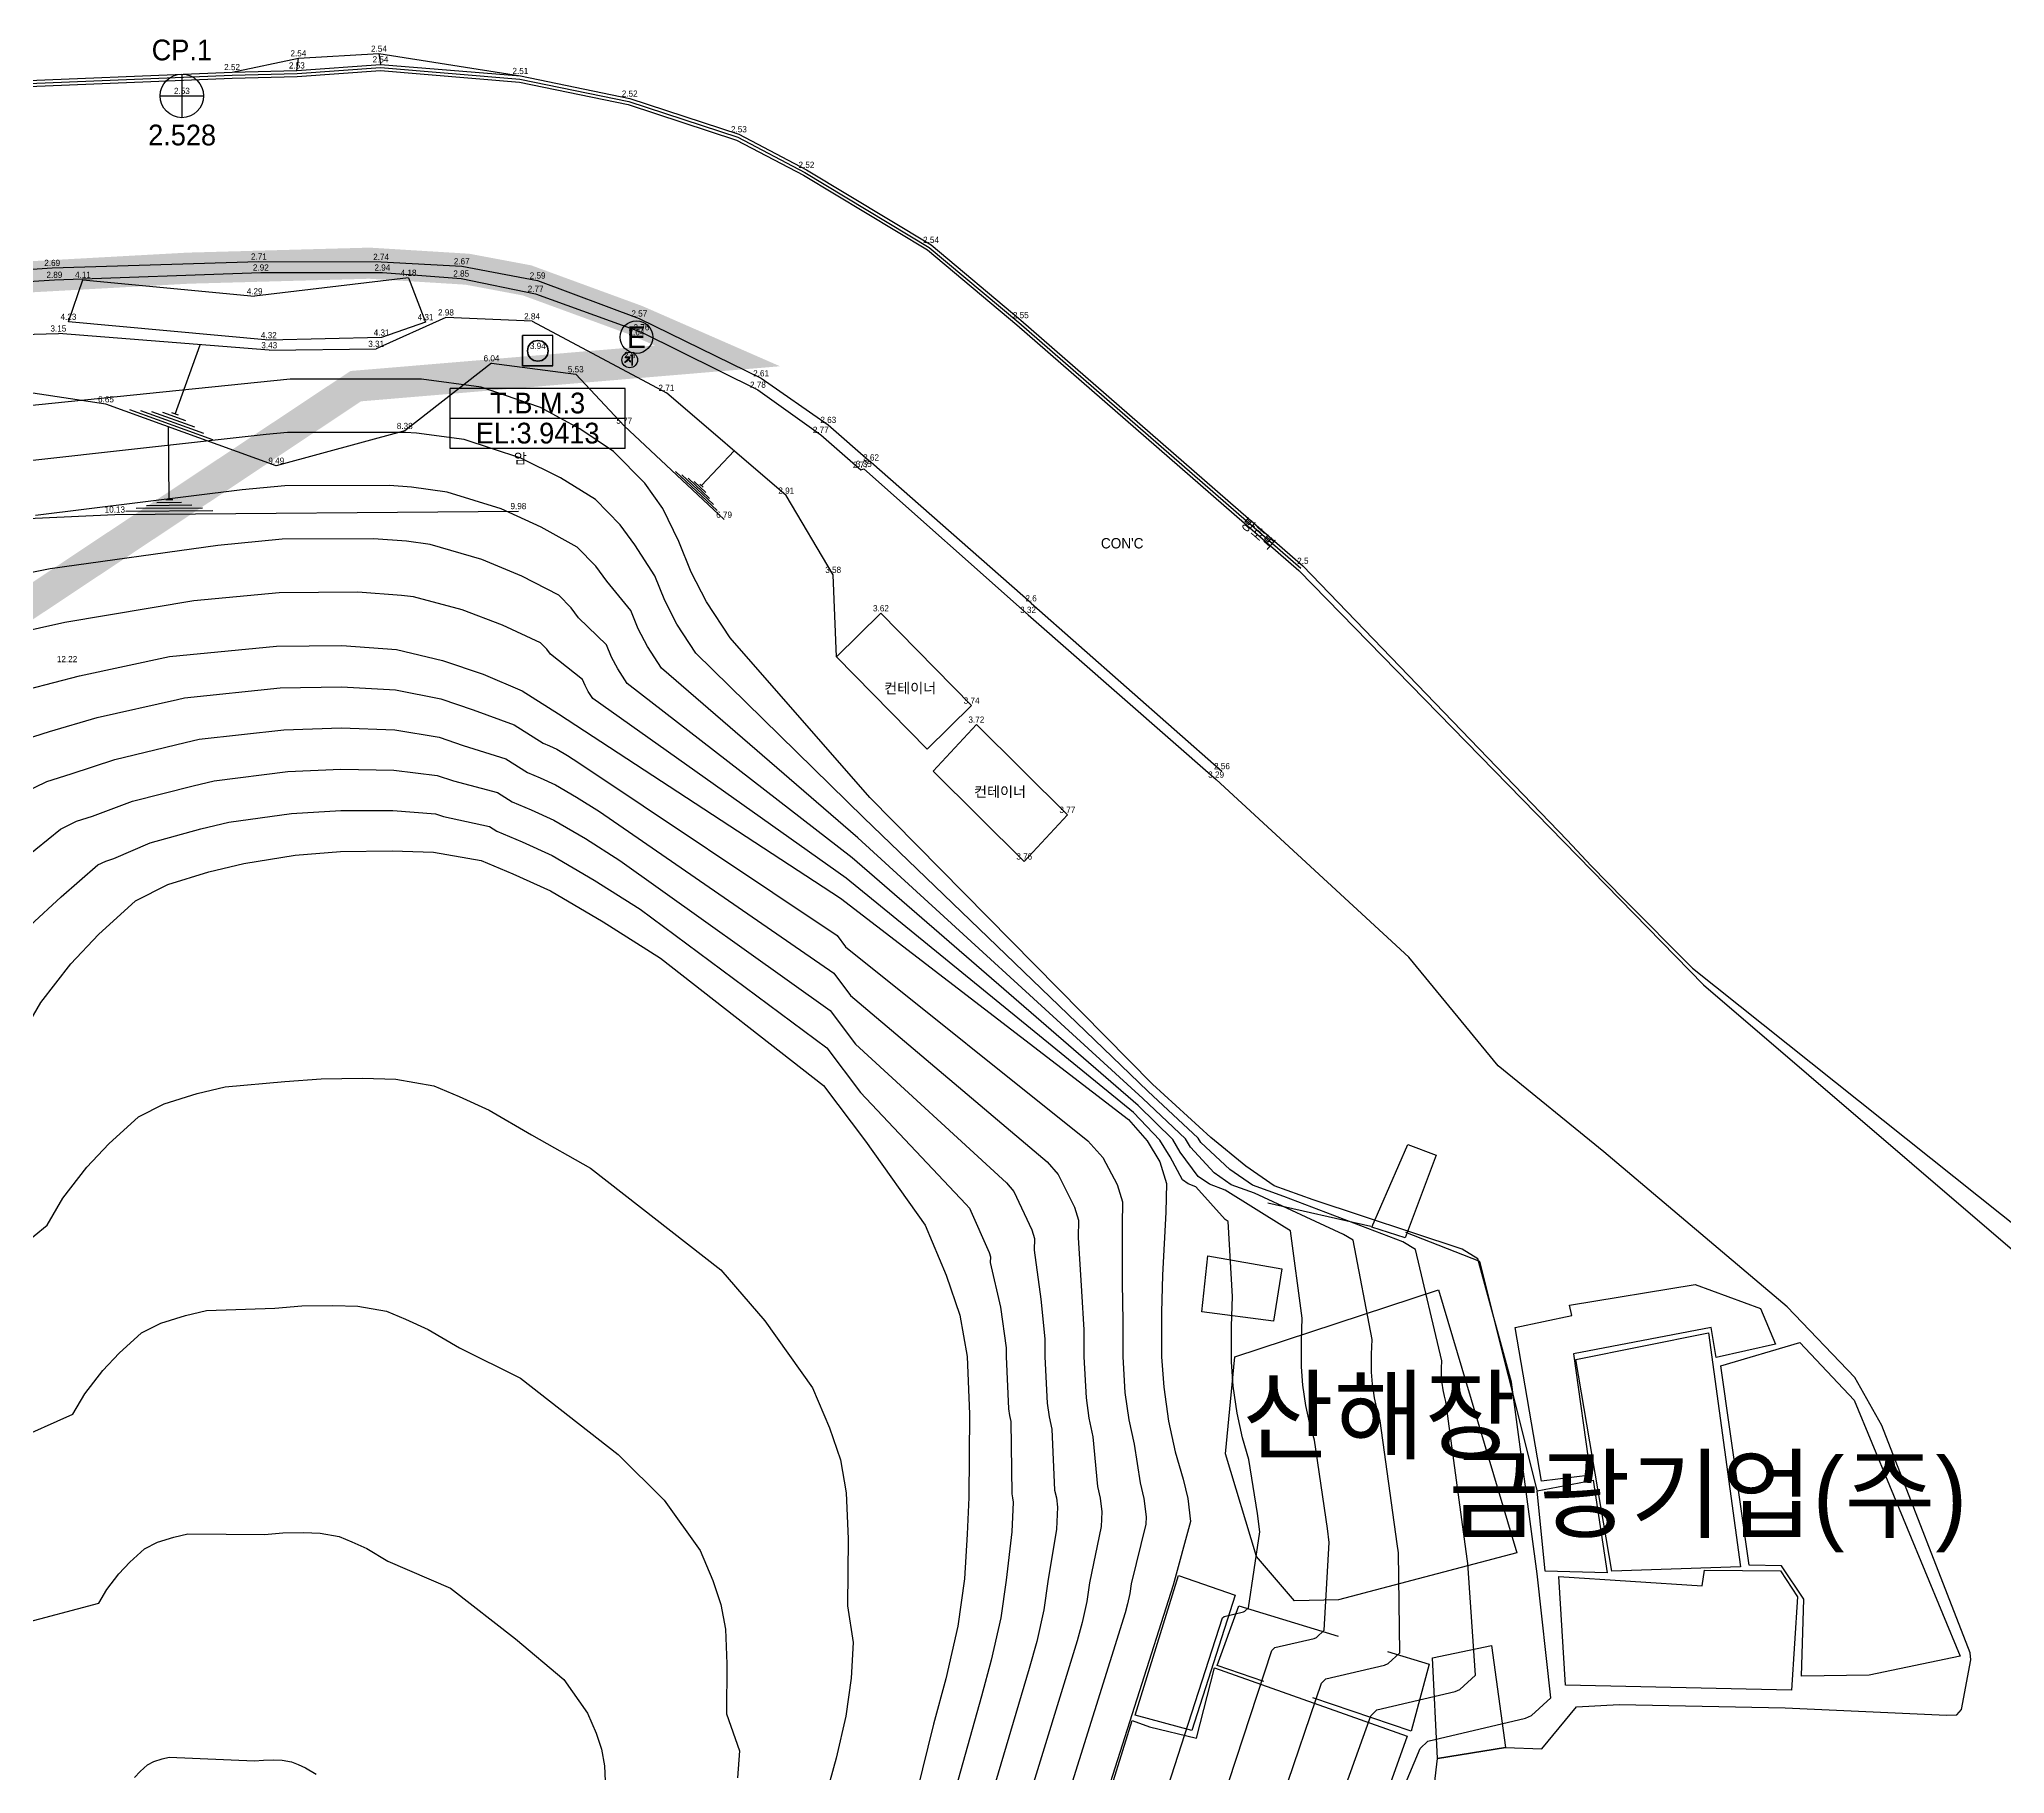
# Model space of a CAD drawing. Header units: millimetres. Extents: x 1017314 to 1767314, y 895264 to 1556514.
# Drawn here: x 1330503 to 1425261, y 1015157 to 1098793 of the extents above; entities that cross this region are included whole.
import ezdxf
from ezdxf.enums import TextEntityAlignment as Align

# ---------------------------------------------------------------- set-up
doc = ezdxf.new("R2010")
doc.units = ezdxf.units.MM
doc.header["$LTSCALE"] = 1000
doc.header["$PDMODE"] = 3
doc.header["$PDSIZE"] = 0.1
doc.linetypes.add('5M2P5', pattern=[7.5, 5, -2.5])
doc.linetypes.add('HIDDEN', pattern=[0.375, 0.25, -0.125])
for name, color, linetype in [("-CON'C포장", 50, 'Continuous'), ('-TEXT', 2, 'Continuous'), ('-건물', 1, 'Continuous'), ('-경계석', 87, 'Continuous'), ('-구조물', 14, 'Continuous'), ('-옹벽', 12, 'Continuous'), ('-지반고', 7, 'Continuous'), ('-현황선', 8, 'Continuous'), ('@ 01 건축가능범위', 11, 'Continuous'), ('A0013110', 1, 'Continuous'), ('AZ0202', 1, 'Continuous'), ('AZ0205', 7, 'Continuous'), ('AZB028', 1, 'Continuous'), ('B0014111', 7, 'Continuous'), ('B0014116', 7, '5M2P5'), ('C0390130', 7, 'Continuous'), ('CE-SLOP-NATR', 8, 'Continuous'), ('DAA005', 1, 'Continuous'), ('E0082122', 5, 'Continuous'), ('F0017111', 30, 'Continuous'), ('F0047224', 7, 'Continuous'), ('H0049140', 7, 'Continuous'), ('PTLAYER', 7, 'Continuous'), ('TEXT', 2, 'Continuous'), ('등1', 8, 'Continuous'), ('연속지적도', 7, 'Continuous'), ('옹벽', 5, 'Continuous')]:
    doc.layers.add(name, color=color, linetype=linetype)
doc.styles.add('GHS', font='H2GPRM.TTF')
doc.styles.add('KSHP', font='H2GPRM.TTF')
doc.styles.add('ROMANS_NGSW', font='H2GPRM.TTF', dxfattribs={"height": 1})
doc.styles.get("Standard").update_dxf_attribs({"font": 'H2GPRM.TTF'})

# ---------------------------------------------------------------- blocks, each defined once
blk = doc.blocks.new('AZ0205')
at = {"layer": 'AZ0205'}
for p, q in [((-0.433, 0.27), (-0.416, 0.247)), ((-0.103, 0.267), (-0.433, 0.27)), ((-0.416, 0.247), (-0.323, 0.21)), ((-0.323, 0.21), (-0.273, 0.227)), ((-0.203, 0.034), (-0.299, -0.063)), ((-0.273, 0.227), (-0.226, 0.23)), ((-0.226, 0.23), (-0.076, 0.234)), ((-0.219, -0.046), (-0.149, 0.02)), ((-0.123, 0.137), (-0.203, 0.034)), ((-0.149, 0.02), (-0.099, -0.023)), ((-0.076, 0.227), (-0.123, 0.137)), ((-0.123, 0.04), (-0.039, 0.15)), ((-0.069, -0.01), (-0.123, 0.04)), ((-0.069, 0.27), (-0.103, 0.267)), ((-0.076, 0.234), (-0.076, 0.227)), ((-0.059, 0.28), (-0.069, 0.27)), ((-0.033, 0.28), (-0.059, 0.28)), ((-0.039, 0.15), (-0.013, 0.207)), ((-0.003, 0.267), (-0.033, 0.28)), ((-0.013, 0.207), (0.024, 0.24)), ((0.024, 0.25), (-0.003, 0.267)), ((0.024, 0.24), (0.024, 0.25)), ((0.091, 0.454), (0.087, 0.44)), ((0.087, 0.44), (0.184, 0.387)), ((0.107, 0.457), (0.091, 0.454)), ((0.151, 0.454), (0.107, 0.457)), ((0.237, 0.43), (0.151, 0.454)), ((0.184, 0.387), (0.201, 0.37)), ((0.201, 0.37), (0.207, 0.347)), ((0.207, 0.347), (0.207, -0.04)), ((0.264, 0.42), (0.237, 0.43)), ((0.281, 0.404), (0.264, 0.42)), ((0.267, -0.046), (0.271, 0.25)), ((0.271, 0.25), (0.281, 0.404)), ((-0.486, -0.203), (-0.493, -0.22)), ((-0.493, -0.22), (-0.446, -0.203)), ((-0.396, -0.143), (-0.486, -0.203)), ((-0.446, -0.203), (-0.343, -0.14)), ((-0.299, -0.063), (-0.396, -0.143)), ((-0.343, -0.14), (-0.219, -0.046)), ((-0.099, -0.023), (0.031, -0.173)), ((-0.026, -0.036), (-0.069, -0.01)), ((-0.006, -0.04), (-0.026, -0.036)), ((0.031, -0.07), (-0.006, -0.04)), ((0.067, -0.123), (0.031, -0.07)), ((0.031, -0.173), (0.054, -0.176)), ((0.054, -0.176), (0.067, -0.166)), ((0.067, -0.166), (0.067, -0.123)), ((0.207, -0.04), (0.207, -0.43)), ((0.207, -0.43), (0.214, -0.486)), ((0.214, -0.486), (0.231, -0.493)), ((0.231, -0.493), (0.251, -0.463)), ((0.251, -0.463), (0.267, -0.343)), ((0.267, -0.343), (0.267, -0.046))]:
    blk.add_line(p, q, dxfattribs=at)
blk.add_circle((0, 0), 0.75, dxfattribs=at)
blk = doc.blocks.new('AZ0202')
at = {"layer": 'AZ0202'}
blk.add_circle((0, 0), 1.57, dxfattribs=at)
at = {"layer": 'AZ0202', "style": 'KSHP'}
blk.add_text('E', height=2.1, dxfattribs=at).set_placement((0, 0), align=Align.MIDDLE)
blk = doc.blocks.new('SLOPE')
at = {"color": 0}
blk.add_line((0.1625, 0), (1, 0), dxfattribs=at)
at = {"color": 0, "flags": 128}
for points in [[(0.0325, -0.5), (0.0325, 0.5)], [(0.065, -0.38), (0.065, 0.38)], [(0.0975, -0.26), (0.0975, 0.26)], [(0.13, -0.14), (0.13, 0.14)], [(0.1625, -0.04), (0.1625, 0.04)]]:
    blk.add_lwpolyline(points, dxfattribs=at)

msp = doc.modelspace()

# ---------------------------------------------------------------- linework, layer by layer
at = {"layer": "-CON'C포장"}
for p, q in [((1331124.258, 1087770.896, 13.312), (1341089.954, 1088076.687, 13.312)), ((1341089.954, 1088076.687, 13.312), (1346982.001, 1088063.016, 13.312)), ((1346982.001, 1088063.016, 13.312), (1350867.606, 1087848.233, 13.312)), ((1350867.606, 1087848.233, 13.312), (1354528.074, 1087161.11, 13.312)), ((1321938.276, 1087152.993, 13.312), (1331124.258, 1087770.896, 13.312)), ((1354528.074, 1087161.11, 13.312), (1359431.842, 1085331.725, 13.312)), ((1359431.842, 1085331.725, 13.312), (1365303.174, 1082445.701, 13.312)), ((1365303.174, 1082445.701, 13.312), (1368542.574, 1080200.914, 13.312)), ((1368542.574, 1080200.914, 13.312), (1370605.903, 1078389.722, 13.312)), ((1378319.938, 1071596.268, 13.312), (1370605.903, 1078389.722, 13.312)), ((1378319.938, 1071596.268, 13.312), (1387523.482, 1063506.019, 13.312))]:
    msp.add_line(p, q, dxfattribs=at)
at = {"layer": '-건물'}
for p, q in [((1371081.54, 1071115.682, 13.312), (1368940.776, 1069013.985, 13.312)), ((1375452.967, 1066662.998, 13.312), (1371081.54, 1071115.682, 13.312)), ((1373312.203, 1064561.301, 13.312), (1368940.776, 1069013.985, 13.312)), ((1375452.967, 1066662.998, 13.312), (1373312.203, 1064561.301, 13.312)), ((1375680.617, 1065745.091, 13.312), (1373600.576, 1063497.244, 13.312)), ((1380069.421, 1061396.865, 13.312), (1375680.617, 1065745.091, 13.312)), ((1373600.576, 1063497.244, 13.312), (1377989.381, 1059149.018, 13.312)), ((1377989.381, 1059149.018, 13.312), (1380069.421, 1061396.865, 13.312))]:
    msp.add_line(p, q, dxfattribs=at)
at = {"layer": '-경계석'}
for p, q in [((1322118.451, 1086629.577, 13.312), (1331230.196, 1087195.42, 13.312)), ((1331230.196, 1087195.42, 13.312), (1341183.687, 1087548.852, 13.312)), ((1341183.687, 1087548.852, 13.312), (1347043.195, 1087545.117, 13.312)), ((1347043.195, 1087545.117, 13.312), (1350844.404, 1087257.746, 13.312)), ((1350844.404, 1087257.746, 13.312), (1354431.908, 1086519.175, 13.312)), ((1354431.908, 1086519.175, 13.312), (1359532.122, 1084666.521, 13.312)), ((1359532.122, 1084666.521, 13.312), (1365149.199, 1081896.581, 13.312)), ((1365149.199, 1081896.581, 13.312), (1368180.983, 1079720.851, 13.312)), ((1368180.983, 1079720.851, 13.312), (1370112.31, 1078034.628, 13.312)), ((1370112.31, 1078034.628, 13.312), (1370254.774, 1078078.449, 13.312))]:
    msp.add_line(p, q, dxfattribs=at)
at = {"layer": '-구조물', "linetype": 'Continuous'}
for p, q in [((1342920.045, 1097294.943, 0), (1342993.338, 1097877.682, 0)), ((1342993.338, 1097877.682, 0), (1346877.841, 1098100.42, 0)), ((1346877.841, 1098100.42, 0), (1346953.452, 1097584.914, 0))]:
    msp.add_line(p, q, dxfattribs=at)
at = {"layer": '-구조물'}
for p, q in [((1331908.476, 1085174.088, 13.312), (1332606.98, 1087197.316, 13.312)), ((1332606.98, 1087197.316, 13.312), (1340883.278, 1086398.585, 13.312)), ((1348305.269, 1087294.831, 13.312), (1340883.278, 1086398.585, 13.312)), ((1348305.269, 1087294.831, 13.312), (1349126.252, 1085158.219, 13.312)), ((1341567.261, 1084286.079, 13.312), (1331908.476, 1085174.088, 13.312)), ((1349126.252, 1085158.219, 13.312), (1347005.215, 1084409.573, 13.312)), ((1347005.215, 1084409.573, 13.312), (1341567.261, 1084286.079, 13.312))]:
    msp.add_line(p, q, dxfattribs=at)
at = {"layer": '-구조물', "elevation": 0}
for points in [[(1328016.616, 1096582.718), (1339802.079, 1097064.937), (1342927.35, 1097145.081), (1346952.626, 1097434.468), (1353675.73, 1096876.903), (1358927.614, 1095787.637), (1364174.037, 1094075.519), (1367415.487, 1092369.571), (1373409.121, 1088759.539), (1377725.591, 1085139.41), (1391324.986, 1073291.929)], [(1328022.394, 1096432.828), (1339807.068, 1096915.015), (1342934.655, 1096995.219), (1346951.801, 1097284.021), (1353654.22, 1096728.172), (1358888.996, 1095642.455), (1364115.422, 1093936.862), (1367341.799, 1092238.846), (1373321.701, 1088637.086), (1377628.122, 1085025.385), (1391226.456, 1073178.828)]]:
    msp.add_lwpolyline(points, dxfattribs=at)
at = {"layer": '-옹벽'}
for p, q in [((1370254.774, 1078078.449, 13.312), (1378174.437, 1071040.669, 13.312)), ((1378174.437, 1071040.669, 13.312), (1387241.104, 1063093.996, 13.312))]:
    msp.add_line(p, q, dxfattribs=at)
at = {"layer": '-현황선'}
for p, q in [((1350108.316, 1085384.533, 13.312), (1346744.557, 1083866.414, 13.312)), ((1354258.794, 1085193.6, 13.312), (1350108.316, 1085384.533, 13.312)), ((1354258.794, 1085193.6, 13.312), (1360737.144, 1081743.966, 13.312)), ((1321928.496, 1084351.566, 13.312), (1331421.888, 1084610.081, 13.312)), ((1341588.405, 1083800.064, 13.312), (1331421.888, 1084610.081, 13.312)), ((1341588.405, 1083800.064, 13.312), (1346744.557, 1083866.414, 13.312)), ((1352305.982, 1083174.358, 0), (1356366.53, 1082640.845, 0)), ((1333716.778, 1081193.172, 0), (1325775.409, 1082393.466, 4113.059)), ((1356366.53, 1082640.845, 0), (1358705.496, 1080161.634, 0)), ((1366515.567, 1076789.388, 13.312), (1360737.144, 1081743.966, 13.312)), ((1363518.2, 1075629.896, 0), (1358705.496, 1080161.634, 0)), ((1368778.819, 1072971.698, 13.312), (1366515.567, 1076789.388, 13.312)), ((1368940.776, 1069013.985, 13.312), (1368778.819, 1072971.698, 13.312))]:
    msp.add_line(p, q, dxfattribs=at)
at = {"layer": '-현황선', "elevation": 0}
for points in [[(1352305.982, 1083174.358), (1348120.315, 1079906.521), (1341928.476, 1078232.301), (1333716.778, 1081193.172)], [(1313163.849, 1072791.448), (1317547.393, 1073256.712), (1323657.097, 1075402.514), (1334143.739, 1075879.158), (1353601.462, 1076044.979)]]:
    msp.add_lwpolyline(points, dxfattribs=at)
at = {"layer": '@ 01 건축가능범위', "ltscale": 10, "const_width": 1500, "elevation": 0}
msp.add_lwpolyline([(1315460.511, 1086536.722), (1337680.511, 1087756.722), (1346420.511, 1087996.722), (1351140.511, 1087706.722), (1354020.511, 1087166.722), (1359290.511, 1085236.722), (1363200.511, 1083526.722), (1345760.511, 1082066.722), (1312500.511, 1059956.722)], dxfattribs=at)
at = {"layer": 'A0013110', "elevation": 0}
for points in [[(1391226.456, 1073178.828), (1410739.099, 1053197.623), (1425868.099, 1040232.623), (1435340.099, 1033590.623), (1437791.099, 1026810.623), (1556578.099, 1011078.623)], [(1397652.099, 1013684.623), (1397907.099, 1015886.623), (1401189.099, 1016426.623), (1402940.099, 1016356.623), (1404612.099, 1018381.623), (1406667.099, 1018489.623), (1414670.099, 1018329.623), (1422460.099, 1017984.623), (1422952.099, 1017997.623), (1423186.099, 1018254.623), (1423621.099, 1020654.623), (1423604.099, 1020983.623), (1419345.099, 1031945.623), (1418041.099, 1034260.623), (1414776.099, 1037665.623), (1405937.099, 1045138.623), (1400840.099, 1049288.623), (1396530.099, 1054532.623), (1387241.104, 1063093.996)]]:
    msp.add_lwpolyline(points, dxfattribs=at)
at = {"layer": 'AZB028', "color": 1}
for p, q in [((1353804.812, 1083053.256, 3941.324), (1353804.812, 1084503.256, 3941.324)), ((1355254.812, 1084503.256, 3941.324), (1353804.812, 1084503.256, 3941.324)), ((1355254.812, 1083053.256, 3941.324), (1355254.812, 1084503.256, 3941.324)), ((1355254.812, 1083053.256, 3941.324), (1353804.812, 1083053.256, 3941.324))]:
    msp.add_line(p, q, dxfattribs=at)
at = {"layer": 'AZB028', "color": 1, "linetype": 'Continuous'}
for p, q in [((1355254.812, 1084503.256, 3941.324), (1353804.812, 1084503.256, 3941.324)), ((1353804.812, 1084503.256, 3941.324), (1353804.812, 1083053.256, 3941.324)), ((1355254.812, 1083053.256, 3941.324), (1355254.812, 1084503.256, 3941.324)), ((1353804.812, 1083053.256, 3941.324), (1355254.812, 1083053.256, 3941.324))]:
    msp.add_line(p, q, dxfattribs=at)
at = {"layer": 'AZB028'}
for p, q in [((1358754.812, 1081953.256, 3941.324), (1350304.812, 1081953.256, 3941.324)), ((1350304.812, 1080503.256, 3941.324), (1350304.812, 1081953.256, 3941.324)), ((1358754.812, 1080503.256, 3941.324), (1358754.812, 1081953.256, 3941.324)), ((1350304.812, 1079053.256, 3941.324), (1350304.812, 1080503.256, 3941.324)), ((1358754.812, 1080503.256, 3941.324), (1350304.812, 1080503.256, 3941.324)), ((1358754.812, 1079053.256, 3941.324), (1358754.812, 1080503.256, 3941.324)), ((1358754.812, 1079053.256, 3941.324), (1350304.812, 1079053.256, 3941.324))]:
    msp.add_line(p, q, dxfattribs=at)
at = {"layer": 'AZB028', "color": 1}
msp.add_circle((1354538.569, 1083770.307, 3941.324), 498.204, dxfattribs=at)
at = {"layer": 'AZB028', "color": 1, "linetype": 'Continuous'}
for start, end in [(0, 180), (180, 0)]:
    msp.add_arc((1354538.569, 1083770.307, 3941.324), 498.204, start, end, dxfattribs=at)
at = {"layer": 'B0014111', "elevation": 0}
for points in [[(1390410.099, 1039499.623), (1390015.099, 1036977.623), (1386557.099, 1037436.623), (1386837.099, 1040130.623)], [(1413484.099, 1037591.623), (1414212.099, 1035873.623), (1411348.099, 1035232.623), (1411109.099, 1036668.623), (1404475.099, 1035402.623), (1405298.099, 1029558.623), (1402926.099, 1029266.623), (1401661.099, 1036680.623), (1404396.099, 1037246.623), (1404272.099, 1037742.623), (1410340.099, 1038754.623)], [(1393146.099, 1023548.623), (1391015.099, 1023493.623), (1389186.099, 1025633.623), (1387696.099, 1030587.623), (1388136.099, 1035262.623), (1397965.099, 1038489.623), (1401733.099, 1025814.623)], [(1412526.099, 1025125.623), (1406313.099, 1024918.623), (1404586.099, 1035131.623), (1410975.099, 1036413.623)], [(1418731.099, 1019901.623), (1415464.099, 1019859.623), (1415576.099, 1023571.623), (1414507.099, 1025182.623), (1412946.099, 1025207.623), (1411573.099, 1034828.623), (1415390.099, 1035948.623), (1417999.099, 1033163.623), (1423117.099, 1020825.623)], [(1405424.099, 1029311.623), (1406102.099, 1024850.623), (1403110.099, 1024928.623), (1402724.099, 1028804.623)], [(1388153.099, 1023759.623), (1386075.099, 1017236.623), (1383332.099, 1017980.623), (1385426.099, 1024710.623)], [(1414446.099, 1024940.623), (1415276.099, 1023692.623), (1414976.099, 1019189.623), (1404078.099, 1019418.623), (1403758.099, 1024669.623), (1410667.099, 1024221.623), (1410782.099, 1024972.623)], [(1396456.099, 1016967.623), (1392857.099, 1006867.623), (1381955.099, 1010314.623), (1381764.099, 1013122.623), (1383187.099, 1017718.623), (1384033.099, 1017415.623), (1386300.099, 1016871.623), (1387160.099, 1020257.623)]]:
    msp.add_lwpolyline(points, close=True, dxfattribs=at)
at = {"layer": 'B0014116', "elevation": 0}
msp.add_lwpolyline([(1397517.099, 1020439.623), (1396641.099, 1017208.623), (1387285.099, 1020371.623), (1388338.099, 1023257.623)], close=True, dxfattribs=at)
at = {"layer": 'C0390130', "elevation": 0}
for points in [[(1397858.099, 1044977.623), (1396362.099, 1040998.623), (1394742.099, 1041512.623), (1396481.099, 1045503.623)], [(1401189.099, 1016426.623), (1397907.099, 1015886.623), (1397677.099, 1020741.623), (1400512.099, 1021340.623)]]:
    msp.add_lwpolyline(points, close=True, dxfattribs=at)
at = {"layer": 'DAA005'}
for p, q in [((1337376.218, 1097113.938, 2527.791), (1337376.218, 1095013.938, 2527.791)), ((1336326.218, 1096063.938, 2527.791), (1338426.218, 1096063.938, 2527.791))]:
    msp.add_line(p, q, dxfattribs=at)
msp.add_circle((1337376.218, 1096063.938, 2527.791), 1050, dxfattribs=at)
at = {"layer": 'E0082122', "elevation": 0}
msp.add_lwpolyline([(1328010.838, 1096732.607), (1339797.09, 1097214.858), (1342993.338, 1097877.682), (1346877.841, 1098100.42), (1353697.239, 1097025.634), (1358966.232, 1095932.82), (1364232.653, 1094214.176), (1367489.174, 1092500.295), (1373496.541, 1088881.992), (1377823.06, 1085253.436), (1391423.517, 1073405.029), (1404164.71, 1060178.135), (1405324.889, 1058940.494), (1406908.979, 1057318.183), (1410203.719, 1054006.824), (1436602.099, 1032964.623), (1439455.099, 1030351.623), (1442614.099, 1048850.623), (1560568.099, 1028817.623)], dxfattribs=at)
at = {"layer": 'F0017111'}
for points, elevation in [([(1396288.099, 1014483.623), (1397082.099, 1016373.623), (1397453.099, 1016728.623), (1402159.099, 1017830.623), (1402454.099, 1017956.623), (1403383.099, 1018821.623), (1402713.099, 1024795.623), (1401489.099, 1034039.623), (1399854.099, 1039988.623), (1399100.099, 1040446.623), (1391912.099, 1042825.623), (1390034.099, 1043512.623), (1388668.099, 1044460.623), (1386991.099, 1045827.623), (1384176.099, 1048403.623), (1370538.099, 1062226.623), (1363816.099, 1069928.623), (1362673.099, 1071671.623), (1361938.099, 1073098.623), (1361336.099, 1074576.623), (1360569.099, 1076173.623), (1359690.099, 1077383.623), (1358191.099, 1078911.623), (1356570.099, 1080004.623), (1354662.099, 1081034.623), (1351800.099, 1082017.623), (1348925.099, 1082409.623), (1342604.099, 1082411.623), (1328906.099, 1080998.623)], 5000), ([(1329961.099, 1067458.623), (1332440.099, 1068095.623), (1336784.099, 1069032.623), (1341941.099, 1069529.623), (1345086.099, 1069559.623), (1347725.099, 1069371.623), (1349949.099, 1068835.623), (1351897.099, 1068173.623), (1353789.099, 1067380.623), (1355537.099, 1066265.623), (1369129.099, 1057378.623), (1383022.099, 1046701.623), (1383917.099, 1045681.623), (1384530.099, 1044668.623), (1384849.099, 1043622.623), (1384822.099, 1042230.623), (1384661.099, 1039190.623), (1384613.099, 1037407.623), (1384613.099, 1035256.623), (1384713.099, 1033801.623), (1384943.099, 1032160.623), (1385268.099, 1030681.623), (1385651.099, 1029365.623), (1385874.099, 1028424.623), (1386005.099, 1027318.623), (1385163.099, 1024246.623), (1381664.099, 1013258.623)], 10000), ([(1329633.099, 1050710.623), (1330576.099, 1052338.623), (1332027.099, 1054211.623), (1333356.099, 1055618.623), (1335139.099, 1057246.623), (1336692.099, 1058032.623), (1338668.099, 1058646.623), (1340364.099, 1059045.623), (1342836.099, 1059445.623), (1345020.099, 1059623.623), (1347509.099, 1059660.623), (1349513.099, 1059602.623), (1351808.099, 1059186.623), (1353335.099, 1058556.623), (1355150.099, 1057725.623), (1357690.099, 1056237.623), (1360457.099, 1054487.623), (1368312.099, 1048350.623), (1370329.099, 1045654.623), (1373207.099, 1041606.623), (1374233.099, 1039195.623), (1374883.099, 1037274.623), (1375238.099, 1035272.623), (1375357.099, 1032496.623), (1375321.099, 1028476.623), (1375245.099, 1026699.623), (1375110.099, 1024550.623), (1374791.099, 1022277.623), (1374208.099, 1019730.623), (1373616.099, 1017547.623), (1372805.099, 1014282.623)], 15000)]:
    msp.add_lwpolyline(points, dxfattribs=dict(at, elevation=elevation))
at = {"layer": 'F0047224', "elevation": 0}
for points in [[(1394708.099, 1041544.623), (1389735.099, 1042672.623)], [(1402719.099, 1028824.623), (1399956.099, 1039858.623), (1396381.099, 1041261.623)]]:
    msp.add_lwpolyline(points, dxfattribs=at)
at = {"layer": 'PTLAYER', "linetype": 'Continuous'}
for p in [(1342993.338, 1097877.682, 2536.055), (1346877.841, 1098100.42, 2537.375), (1346953.452, 1097584.914, 2541.115), (1339797.09, 1097214.858, 2519.155), (1342920.045, 1097294.943, 2534.184), (1353697.239, 1097025.634, 2509.46), (1337376.197, 1096063.971, 2527.791), (1358966.232, 1095932.82, 2515.098), (1364232.653, 1094214.176, 2531.312), (1367489.174, 1092500.295, 2518.603), (1373496.541, 1088881.992, 2535.835), (1377823.06, 1085253.436, 2545.488), (1352305.982, 1083174.358, 6044.292), (1354538.607, 1083770.283, 3941.324), (1356366.53, 1082640.845, 5526.012), (1333716.778, 1081193.172, 6645.714), (1348120.315, 1079906.521, 8380.458), (1358705.496, 1080161.634, 5770.685), (1341928.476, 1078232.301, 9487.398), (1334143.739, 1075879.158, 10131.468), (1353601.462, 1076044.979, 9979.515), (1363518.2, 1075629.896, 6793.862), (1391423.517, 1073405.029, 2499.18), (1331840.99, 1068667.031, 12219.618)]:
    msp.add_point(p, dxfattribs=at)
at = {"layer": 'PTLAYER'}
for p in [(1341089.954, 1088076.687, 2714.241), (1346982.001, 1088063.016, 2741.139), (1350867.606, 1087848.233, 2670.817), (1331124.258, 1087770.896, 2694.059), (1331230.196, 1087195.42, 2894.783), (1332606.98, 1087197.316, 4109.206), (1341183.687, 1087548.852, 2917.902), (1347043.195, 1087545.117, 2936.517), (1348305.269, 1087294.831, 4184.868), (1350844.404, 1087257.746, 2854.584), (1354528.074, 1087161.11, 2587.79), (1340883.278, 1086398.585, 4290.202), (1354431.908, 1086519.175, 2772.558), (1331908.476, 1085174.088, 4234.833), (1349126.252, 1085158.219, 4305.597), (1350108.316, 1085384.533, 2977.021), (1354258.794, 1085193.6, 2835.811), (1359431.842, 1085331.725, 2574.178), (1331421.888, 1084610.081, 3145.132), (1341567.261, 1084286.079, 4315.095), (1347005.215, 1084409.573, 4310.71), (1359292.817, 1084434.276, 2641.651), (1359532.122, 1084666.521, 2759.048), (1341588.405, 1083800.064, 3426.843), (1346744.557, 1083866.414, 3311.061), (1358970.134, 1083329.199, 2800.356), (1365303.174, 1082445.701, 2611.967), (1360737.144, 1081743.966, 2713.948), (1365149.199, 1081896.581, 2782.714), (1368180.983, 1079720.851, 2772.589), (1368542.574, 1080200.914, 2626.538), (1370605.903, 1078389.722, 2615.359), (1370112.31, 1078034.628, 2769.299), (1370254.774, 1078078.449, 3353.768), (1366515.567, 1076789.388, 2906.693), (1368778.819, 1072971.698, 3579.421), (1371081.54, 1071115.682, 3617.785), (1378174.437, 1071040.669, 3319.864), (1378319.938, 1071596.268, 2602.617), (1375452.967, 1066662.998, 3742.638), (1375680.617, 1065745.091, 3720.154), (1387523.482, 1063506.019, 2559.679), (1387241.104, 1063093.996, 3286.16), (1380069.421, 1061396.865, 3769.98), (1377989.381, 1059149.018, 3755.05)]:
    msp.add_point(p, dxfattribs=at)
at = {"layer": '등1'}
for points, elevation in [([(1393363.299, 1014238.623), (1394698.299, 1017948.223), (1394995.099, 1018232.223), (1398759.899, 1019113.823), (1398995.899, 1019214.623), (1399739.099, 1019906.623), (1399371.499, 1025300.223), (1399345.299, 1025521.423), (1398321.499, 1033104.823), (1398244.899, 1033368.023), (1398179.899, 1033663.823), (1398133.899, 1033992.023), (1398113.899, 1034283.023), (1398113.899, 1034713.223), (1398123.499, 1035069.823), (1396847.699, 1040437.023), (1396244.499, 1040803.423), (1390499.499, 1042985.023), (1388997.099, 1043534.623), (1387904.299, 1044293.023), (1386498.899, 1045595.823), (1386376.299, 1045798.423), (1383945.299, 1048063.223), (1370256.299, 1061257.023), (1362160.299, 1069196.023), (1361245.899, 1070590.423), (1360657.899, 1071732.023), (1360176.299, 1072914.423), (1359213.099, 1074415.023), (1358509.899, 1075383.023), (1357310.699, 1076605.423), (1355635.499, 1077638.423), (1353719.499, 1078594.823), (1350985.099, 1079488.423), (1348685.099, 1079802.023), (1348157.299, 1079839.623), (1342471.499, 1079835.223), (1341440.099, 1079735.823), (1329612.899, 1078418.023)], 6000), ([(1390438.499, 1013993.623), (1392314.499, 1019522.823), (1392537.099, 1019735.823), (1395360.699, 1020397.023), (1395537.699, 1020472.623), (1396095.099, 1020991.623), (1396029.899, 1025804.823), (1395977.499, 1026247.223), (1395153.899, 1032170.023), (1395000.699, 1032696.423), (1394870.699, 1033288.023), (1394778.699, 1033944.423), (1394738.699, 1034526.423), (1394738.699, 1035386.823), (1394757.899, 1036100.023), (1393841.299, 1040885.423), (1393388.899, 1041160.223), (1389086.899, 1043144.423), (1387960.099, 1043556.623), (1387140.499, 1044125.423), (1386006.699, 1045364.023), (1385761.499, 1045769.223), (1383714.499, 1047722.823), (1369974.499, 1060287.423), (1360504.499, 1068463.423), (1359818.699, 1069509.223), (1359377.699, 1070365.423), (1359016.499, 1071252.223), (1357857.099, 1072656.423), (1357329.699, 1073382.423), (1356430.299, 1074299.223), (1354700.899, 1075272.223), (1352776.899, 1076155.023), (1350170.099, 1076959.223), (1348445.099, 1077194.423), (1347389.499, 1077269.623), (1342338.899, 1077258.823), (1340276.099, 1077060.023), (1330319.699, 1075837.423)], 7000), ([(1387513.699, 1013748.623), (1389930.699, 1021097.423), (1390079.099, 1021239.423), (1391961.499, 1021680.223), (1392079.499, 1021730.623), (1392451.099, 1022076.623), (1392688.299, 1026309.423), (1392609.699, 1026973.023), (1391986.299, 1031235.223), (1391756.499, 1032024.823), (1391561.499, 1032912.223), (1391423.499, 1033896.823), (1391363.499, 1034769.823), (1391363.499, 1036060.423), (1391392.299, 1037130.223), (1390834.899, 1041333.823), (1390533.299, 1041517.023), (1387674.299, 1043303.823), (1386923.099, 1043578.623), (1386376.699, 1043957.823), (1385514.499, 1045132.223), (1385146.699, 1045740.023), (1383483.699, 1047382.423), (1369692.699, 1059317.823), (1358848.699, 1067730.823), (1358391.499, 1068428.023), (1358097.499, 1068998.823), (1357856.699, 1069590.023), (1356501.099, 1070897.823), (1356149.499, 1071381.823), (1355549.899, 1071993.023), (1353766.299, 1072906.023), (1351834.299, 1073715.223), (1349355.099, 1074430.023), (1348205.099, 1074586.823), (1346621.699, 1074699.623), (1342206.299, 1074682.423), (1339112.099, 1074384.223), (1331026.499, 1073256.823), (1328626.699, 1072772.623)], 8000), ([(1384588.899, 1013503.623), (1387546.899, 1022672.023), (1387621.099, 1022743.023), (1388562.299, 1022963.423), (1388621.299, 1022988.623), (1388807.099, 1023161.623), (1389346.699, 1026814.023), (1389241.899, 1027698.823), (1388818.699, 1030300.423), (1388512.299, 1031353.223), (1388252.299, 1032536.423), (1388068.299, 1033849.223), (1387988.299, 1035013.223), (1387988.299, 1036734.023), (1388026.699, 1038160.423), (1387828.499, 1041782.223), (1387677.699, 1041873.823), (1386261.699, 1043463.223), (1385886.099, 1043600.623), (1385612.899, 1043790.223), (1385022.299, 1044900.423), (1384531.899, 1045710.823), (1383252.899, 1047042.023), (1369410.899, 1058348.223), (1357192.899, 1066998.223), (1356964.299, 1067346.823), (1356817.299, 1067632.223), (1356696.899, 1067927.823), (1355145.099, 1069139.223), (1354969.299, 1069381.223), (1354669.499, 1069686.823), (1352831.699, 1070539.823), (1350891.699, 1071275.423), (1348540.099, 1071900.823), (1347965.099, 1071979.223), (1345853.899, 1072129.623), (1342073.699, 1072106.023), (1337948.099, 1071708.423), (1331733.299, 1070676.223), (1329293.899, 1070115.623)], 9000), ([(1329442.299, 1064920.223), (1330996.699, 1065416.223), (1333290.499, 1066083.023), (1337160.899, 1066955.423), (1337500.099, 1067035.223), (1342120.099, 1067512.823), (1345072.899, 1067572.423), (1347681.899, 1067429.423), (1349861.899, 1066989.023), (1351420.299, 1066459.423), (1353392.899, 1065741.823), (1354791.299, 1064849.823), (1355096.699, 1064723.823), (1355459.699, 1064557.623), (1355967.699, 1064260.023), (1356521.099, 1063910.023), (1368965.699, 1055573.023), (1369369.099, 1055033.823), (1381059.099, 1045682.623), (1381775.099, 1044866.623), (1382470.699, 1043574.023), (1382725.899, 1042737.223), (1382704.299, 1041623.623), (1382705.499, 1038807.423), (1382738.099, 1036980.623), (1382738.099, 1035259.823), (1382841.899, 1033540.623), (1383025.899, 1032227.823), (1383285.899, 1031044.623), (1383585.099, 1029187.823), (1383763.499, 1028435.023), (1383868.299, 1027550.223), (1383853.099, 1027194.823), (1383152.499, 1024307.423), (1383088.699, 1023852.823), (1382972.099, 1023343.423), (1382853.699, 1022906.823), (1379892.299, 1013463.423)], 11000), ([(1329714.499, 1062435.423), (1330866.499, 1063001.823), (1332032.299, 1063373.823), (1334140.899, 1064070.423), (1337537.699, 1064878.223), (1338216.099, 1065037.823), (1342299.099, 1065496.023), (1345059.699, 1065585.223), (1347638.699, 1065487.223), (1349774.699, 1065142.423), (1350943.499, 1064745.223), (1352996.699, 1064103.023), (1354045.499, 1063434.023), (1354656.299, 1063182.023), (1355382.299, 1062849.623), (1356398.299, 1062254.423), (1357505.099, 1061554.423), (1368802.299, 1053767.423), (1369609.099, 1052689.023), (1379096.099, 1044663.623), (1379633.099, 1044051.623), (1380411.299, 1042479.423), (1380602.699, 1041851.823), (1380586.499, 1041016.623), (1380749.899, 1038424.223), (1380863.099, 1036553.623), (1380863.099, 1035263.023), (1380970.699, 1033279.623), (1381108.699, 1032295.023), (1381303.699, 1031407.623), (1381519.099, 1029010.023), (1381652.899, 1028445.423), (1381731.499, 1027781.823), (1381701.099, 1027071.023), (1381141.899, 1024368.223), (1381014.299, 1023459.023), (1380781.099, 1022440.223), (1380544.299, 1021567.023), (1378120.499, 1013668.223)], 12000), ([(1329742.899, 1059259.423), (1331522.699, 1060705.823), (1332290.699, 1061083.423), (1333067.899, 1061331.423), (1334991.299, 1062057.823), (1337914.499, 1062801.023), (1338932.099, 1063040.423), (1342478.099, 1063479.223), (1345046.499, 1063598.023), (1347595.499, 1063545.023), (1349687.499, 1063295.823), (1350466.699, 1063031.023), (1352600.499, 1062464.223), (1353299.699, 1062018.223), (1354215.899, 1061640.223), (1355304.899, 1061141.623), (1356828.899, 1060248.823), (1358489.099, 1059198.823), (1368638.899, 1051961.823), (1369849.099, 1050344.223), (1377133.099, 1043644.623), (1377491.099, 1043236.623), (1378351.899, 1041384.823), (1378479.499, 1040966.423), (1378468.699, 1040409.623), (1378794.299, 1038041.023), (1378988.099, 1036126.623), (1378988.099, 1035266.223), (1379099.499, 1033018.623), (1379191.499, 1032362.223), (1379321.499, 1031770.623), (1379453.099, 1028832.223), (1379542.299, 1028455.823), (1379594.699, 1028013.423), (1379549.099, 1026947.223), (1379131.299, 1024429.023), (1378939.899, 1023065.223), (1378590.099, 1021537.023), (1378234.899, 1020227.223), (1376348.699, 1013873.023)], 13000), ([(1330068.299, 1056064.223), (1331549.499, 1057439.023), (1333330.899, 1058976.223), (1333714.899, 1059165.023), (1334103.499, 1059289.023), (1335841.699, 1060045.223), (1338291.299, 1060723.823), (1339648.099, 1061043.023), (1342657.099, 1061462.423), (1345033.299, 1061610.823), (1347552.299, 1061602.823), (1349600.299, 1061449.223), (1349989.899, 1061316.823), (1352204.299, 1060825.423), (1352553.899, 1060602.423), (1353775.499, 1060098.423), (1355227.499, 1059433.623), (1357259.499, 1058243.223), (1359473.099, 1056843.223), (1368475.499, 1050156.223), (1370089.099, 1047999.423), (1375170.099, 1042625.623), (1375349.099, 1042421.623), (1376292.499, 1040290.223), (1376356.299, 1040081.023), (1376350.899, 1039802.623), (1376838.699, 1037657.823), (1377113.099, 1035699.623), (1377113.099, 1035269.423), (1377228.299, 1032757.623), (1377274.299, 1032429.423), (1377339.299, 1032133.623), (1377387.099, 1028654.423), (1377431.699, 1028466.223), (1377457.899, 1028245.023), (1377397.099, 1026823.423), (1377120.699, 1024489.823), (1376865.499, 1022671.423), (1376399.099, 1020633.823), (1375925.499, 1018887.423), (1374576.899, 1014077.823)], 14000), ([(1328994.499, 1040057.223), (1330879.899, 1041603.023), (1331634.299, 1042905.423), (1332795.099, 1044403.823), (1333858.299, 1045529.423), (1335284.699, 1046831.823), (1336527.099, 1047460.623), (1338107.899, 1047951.823), (1339464.699, 1048271.023), (1342345.899, 1048529.223), (1344093.099, 1048671.623), (1346084.299, 1048701.223), (1347687.499, 1048654.823), (1349523.499, 1048322.023), (1350745.099, 1047818.023), (1352197.099, 1047153.223), (1354229.099, 1045962.823), (1357078.899, 1044362.023), (1363362.899, 1039452.423), (1365481.699, 1037001.223), (1367784.099, 1033762.823), (1368604.899, 1031834.023), (1369124.899, 1030297.223), (1369408.899, 1028695.623), (1369504.099, 1026474.823), (1369475.299, 1023258.823), (1369749.499, 1021476.423), (1369641.499, 1019757.223), (1369386.299, 1017938.823), (1368919.899, 1015901.223), (1368446.299, 1014154.823)], 16000), ([(1329246.899, 1031204.823), (1332126.699, 1032495.423), (1332692.499, 1033472.223), (1333563.099, 1034596.023), (1334360.499, 1035440.223), (1335430.299, 1036417.023), (1336362.099, 1036888.623), (1337547.699, 1037257.023), (1338565.299, 1037496.423), (1341855.699, 1037612.823), (1343166.099, 1037719.623), (1344659.499, 1037741.823), (1345861.899, 1037707.023), (1347238.899, 1037457.423), (1348155.099, 1037079.423), (1349244.099, 1036580.823), (1350768.099, 1035688.023), (1353700.699, 1034236.423), (1358413.699, 1030554.223), (1360634.299, 1028347.823), (1362361.099, 1025919.023), (1362976.699, 1024472.423), (1363366.699, 1023319.823), (1363579.699, 1022118.623), (1363651.099, 1020453.023), (1363629.499, 1018041.023), (1364253.899, 1016253.223), (1364172.899, 1014963.823)], 17000), ([(1329499.299, 1022352.423), (1333373.499, 1023387.823), (1333750.699, 1024039.023), (1334331.099, 1024788.223), (1334862.699, 1025351.023), (1335575.899, 1026002.223), (1336197.099, 1026316.623), (1336987.499, 1026562.223), (1337665.899, 1026721.823), (1341365.499, 1026696.423), (1342239.099, 1026767.623), (1343234.699, 1026782.423), (1344036.299, 1026759.223), (1344954.299, 1026592.823), (1345565.099, 1026340.823), (1346291.099, 1026008.423), (1347307.099, 1025413.223), (1350322.499, 1024110.823), (1353464.499, 1021656.023), (1355786.899, 1019694.423), (1356938.099, 1018075.223), (1357348.499, 1017110.823), (1357608.499, 1016342.423), (1357750.499, 1015541.623), (1357798.099, 1014431.223)], 18000), ([(1335099.099, 1014980.423), (1335364.899, 1015261.823), (1335721.499, 1015587.423), (1336032.099, 1015744.623), (1336427.299, 1015867.423), (1336766.499, 1015947.223), (1340875.299, 1015780.023), (1341312.099, 1015815.623), (1341809.899, 1015823.023), (1342210.699, 1015811.423), (1342669.699, 1015728.223), (1342975.099, 1015602.223), (1343338.099, 1015436.023), (1343846.099, 1015138.423)], 19000)]:
    msp.add_lwpolyline(points, dxfattribs=dict(at, elevation=elevation))
at = {"layer": '연속지적도', "color": 6, "linetype": 'HIDDEN', "ltscale": 10, "const_width": 1500, "elevation": 0}
msp.add_lwpolyline([(1315460.511, 1086536.722), (1337680.511, 1087756.722), (1346420.511, 1087996.722), (1351140.511, 1087706.722), (1354020.511, 1087166.722), (1359290.511, 1085236.722), (1363200.511, 1083526.722), (1363200.511, 1083526.722), (1345760.511, 1082066.722), (1312500.511, 1059956.722)], dxfattribs=at)
at = {"layer": '옹벽', "elevation": 0}
msp.add_lwpolyline([(1328010.838, 1096732.607), (1339797.09, 1097214.858), (1342920.045, 1097294.943), (1346953.452, 1097584.914), (1353697.239, 1097025.634), (1358966.232, 1095932.82), (1364232.653, 1094214.176), (1367489.174, 1092500.295), (1373496.541, 1088881.992), (1377823.06, 1085253.436), (1391423.517, 1073405.029)], dxfattribs=at)

# ---------------------------------------------------------------- block references
at = {"xscale": 500, "yscale": 500}
for name, p, zscale in [('AZ0202', (1359292.817, 1084434.276, 13.312), 1000), ('AZ0205', (1358970.134, 1083329.199, 13.312), 500)]:
    msp.add_blockref(name, p, dxfattribs=dict(at, zscale=zscale))
at = {"layer": 'CE-SLOP-NATR'}
for p, xscale, yscale, zscale, rotation in [((1336823.833, 1080072.869, 0), 4243.704269409712, 4243.704269409712, 4243.704269409712, 70.17234424216497), ((1336770.108, 1075901.54, 0), 4203.769833255935, 4203.769833255935, 4203.769833255935, 90.48826845608109), ((1362118.242, 1076948.124, 0), 2744.757231997403, 2744.757231997403, 2744.757231997403, 46.7222384057752)]:
    msp.add_blockref('SLOPE', p, dxfattribs=dict(at, xscale=xscale, yscale=yscale, zscale=zscale, rotation=rotation))

# ---------------------------------------------------------------- texts
at = {"layer": '-TEXT'}
for s, p in [('암', (1353692.714, 1078334.978, 3035.565)), ('컨테이너', (1372491.885, 1067252.805, 3755.05)), ('컨테이너', (1376822.055, 1062261.254, 3755.05))]:
    msp.add_text(s, height=500, dxfattribs=at).set_placement(p, align=Align.CENTER)
at = {"layer": '-지반고'}
for s, p in [('2.54', (1342993.338, 1097877.682, 2536.055)), ('2.54', (1346877.841, 1098100.42, 2537.375)), ('2.52', (1339797.09, 1097214.858, 2519.155)), ('2.53', (1342920.045, 1097294.943, 2534.184)), ('2.54', (1346953.452, 1097584.914, 2541.115)), ('2.51', (1353697.239, 1097025.634, 2509.46)), ('2.53', (1337376.197, 1096063.971, 2527.791)), ('2.52', (1358966.232, 1095932.82, 2515.098)), ('2.53', (1364232.653, 1094214.176, 2531.312)), ('2.52', (1367489.174, 1092500.295, 2518.603)), ('2.54', (1373496.541, 1088881.992, 2535.835)), ('2.69', (1331124.258, 1087770.896, 2694.059)), ('2.71', (1341089.954, 1088076.687, 2714.241)), ('2.92', (1341183.687, 1087548.852, 2917.902)), ('2.74', (1346982.001, 1088063.016, 2741.139)), ('2.94', (1347043.195, 1087545.117, 2936.517)), ('2.67', (1350867.606, 1087848.233, 2670.817)), ('2.89', (1331230.196, 1087195.42, 2894.783)), ('4.11', (1332606.98, 1087197.316, 4109.206)), ('4.18', (1348305.269, 1087294.831, 4184.868)), ('2.85', (1350844.404, 1087257.746, 2854.584)), ('2.77', (1354431.908, 1086519.175, 2772.558)), ('2.59', (1354528.074, 1087161.11, 2587.79)), ('4.29', (1340883.278, 1086398.585, 4290.202)), ('3.15', (1331421.888, 1084610.081, 3145.132)), ('4.23', (1331908.476, 1085174.088, 4234.833)), ('4.31', (1349126.252, 1085158.219, 4305.597)), ('2.98', (1350108.316, 1085384.533, 2977.021)), ('2.84', (1354258.794, 1085193.6, 2835.811)), ('2.57', (1359431.842, 1085331.725, 2574.178)), ('2.76', (1359532.122, 1084666.521, 2759.048)), ('2.55', (1377823.06, 1085253.436, 2545.488)), ('4.32', (1341567.261, 1084286.079, 4315.095)), ('3.43', (1341588.405, 1083800.064, 3426.843)), ('3.31', (1346744.557, 1083866.414, 3311.061)), ('4.31', (1347005.215, 1084409.573, 4310.71)), ('3.94', (1354538.607, 1083770.283, 3941.324)), ('2.64', (1359292.817, 1084434.276, 2641.651)), ('6.04', (1352305.982, 1083174.358, 6044.292)), ('2.8', (1358970.134, 1083329.199, 2800.356)), ('5.53', (1356366.53, 1082640.845, 5526.012)), ('2.78', (1365149.199, 1081896.581, 2782.714)), ('2.61', (1365303.174, 1082445.701, 2611.967)), ('6.65', (1333716.778, 1081193.172, 6645.714)), ('2.71', (1360737.144, 1081743.966, 2713.948)), ('8.38', (1348120.315, 1079906.521, 8380.458)), ('5.77', (1358705.496, 1080161.634, 5770.685)), ('2.63', (1368542.574, 1080200.914, 2626.538)), ('2.77', (1368180.983, 1079720.851, 2772.589)), ('9.49', (1341928.476, 1078232.301, 9487.398)), ('2.77', (1370112.31, 1078034.628, 2769.299)), ('3.35', (1370254.774, 1078078.449, 3353.768)), ('2.62', (1370605.903, 1078389.722, 2615.359)), ('2.91', (1366515.567, 1076789.388, 2906.693)), ('10.13', (1334143.739, 1075879.158, 10131.468)), ('9.98', (1353601.462, 1076044.979, 9979.515)), ('6.79', (1363518.2, 1075629.896, 6793.862)), ('2.5', (1391423.517, 1073405.029, 2499.18)), ('3.58', (1368778.819, 1072971.698, 3579.421)), ('2.6', (1378319.938, 1071596.268, 2602.617)), ('3.62', (1371081.54, 1071115.682, 3617.785)), ('3.32', (1378174.437, 1071040.669, 3319.864)), ('12.22', (1331840.99, 1068667.031, 12219.618)), ('3.74', (1375452.967, 1066662.998, 3742.638)), ('3.72', (1375680.617, 1065745.091, 3720.154)), ('3.29', (1387241.104, 1063093.996, 3286.16)), ('2.56', (1387523.482, 1063506.019, 2559.679)), ('3.77', (1380069.421, 1061396.865, 3769.98)), ('3.76', (1377989.381, 1059149.018, 3755.05))]:
    msp.add_text(s, height=300, dxfattribs=at).set_placement(p, align=Align.BOTTOM_CENTER)
at = {"layer": 'AZB028'}
for s, p in [('T.B.M.3', (1354529.812, 1081252.949, 3941.324)), ('EL:3.9413', (1354529.812, 1079802.949, 3941.324))]:
    msp.add_text(s, height=1000, dxfattribs=at).set_placement(p, align=Align.MIDDLE_CENTER)
at = {"layer": 'DAA005', "style": 'GHS'}
for s, p in [('CP.1', (1337374.303, 1098278.181, 2527.791)), ('2.528', (1337387.216, 1094178.181, 2527.791))]:
    msp.add_text(s, height=1000, dxfattribs=at).set_placement(p, align=Align.MIDDLE_CENTER)
at = {"layer": 'H0049140', "style": 'ROMANS_NGSW'}
for s, p in [('산해장', (1388515.793, 1030687.623, 0)), ('금광기업(주)', (1398440.063, 1026888.623, 0))]:
    msp.add_text(s, height=3500, dxfattribs=at).set_placement(p)
at = {"layer": 'TEXT', "linetype": 'Continuous'}
msp.add_text('방호벽', height=500, rotation=318.93836713, dxfattribs=at).set_placement((1388397.043, 1075391.268, 0))
msp.add_text("CON'C", height=500, dxfattribs=at).set_placement((1381687.373, 1074241.026, 0))

doc.saveas('drawing.dxf')
